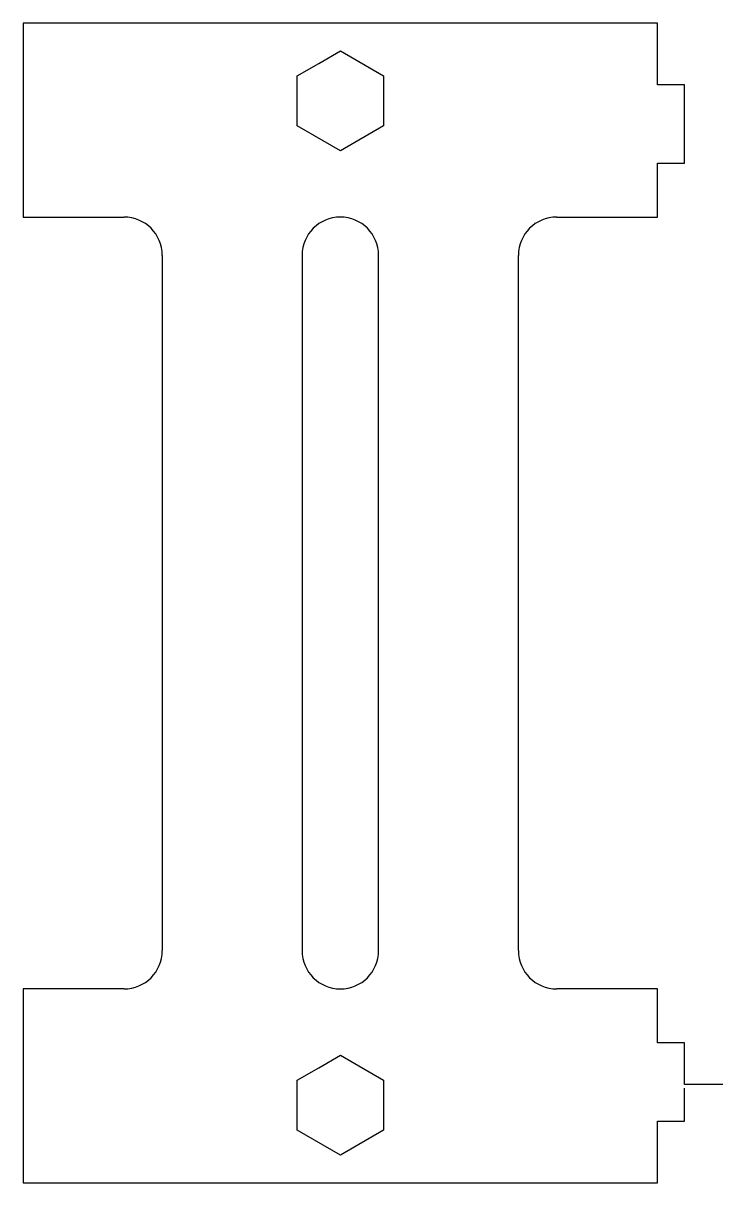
# Model space of a CAD drawing. Extents: x 14 to 104, y 14 to 164.
import ezdxf

# ---------------------------------------------------------------- set-up
doc = ezdxf.new("R2010")
doc.units = 0

msp = doc.modelspace()

# ---------------------------------------------------------------- linework, layer by layer
for p, q in [((96.05, 164.05), (13.95, 164.05)), ((13.95, 164.05), (13.95, 138.95)), ((96.05, 156.05), (96.05, 164.05)), ((52.2, 158.85), (55, 160.47)), ((55, 160.47), (60.6, 157.23)), ((49.4, 157.23), (52.2, 158.85)), ((49.4, 150.77), (49.4, 157.23)), ((60.6, 157.23), (60.6, 150.77)), ((99.55, 156.05), (96.05, 156.05)), ((99.55, 145.95), (99.55, 156.05)), ((55, 147.53), (49.4, 150.77)), ((60.6, 150.77), (55, 147.53)), ((96.05, 138.95), (96.05, 145.95)), ((96.05, 145.95), (99.55, 145.95)), ((13.95, 138.95), (27, 138.95)), ((83, 138.95), (96.05, 138.95)), ((31.95, 134), (31.95, 44)), ((50.05, 134), (50.05, 44)), ((59.95, 44), (59.95, 134)), ((78.05, 44), (78.05, 134)), ((27, 39.05), (13.95, 39.05)), ((13.95, 39.05), (13.95, 13.95)), ((96.05, 39.05), (83, 39.05)), ((96.05, 32.05), (96.05, 39.05)), ((99.55, 32.05), (96.05, 32.05)), ((99.55, 26.69), (99.55, 32.05)), ((52.2, 28.85), (55, 30.47)), ((55, 30.47), (60.6, 27.23)), ((49.4, 27.23), (52.2, 28.85)), ((49.4, 20.77), (49.4, 27.23)), ((60.6, 27.23), (60.6, 20.77)), ((104.5, 26.69), (99.55, 26.69)), ((99.55, 21.95), (99.55, 26.19)), ((96.05, 13.95), (96.05, 21.95)), ((96.05, 21.95), (99.55, 21.95)), ((55, 17.53), (49.4, 20.77)), ((60.6, 20.77), (55, 17.53)), ((13.95, 13.95), (96.05, 13.95))]:
    msp.add_line(p, q)
for centre, start, end in [((27, 134), 0, 90), ((55, 134), 90, 180), ((55, 134), 0, 90), ((83, 134), 90, 180), ((27, 44), 270, 0), ((55, 44), 180, 0), ((83, 44), 180, 270)]:
    msp.add_arc(centre, 4.95, start, end)

doc.saveas('drawing.dxf')
